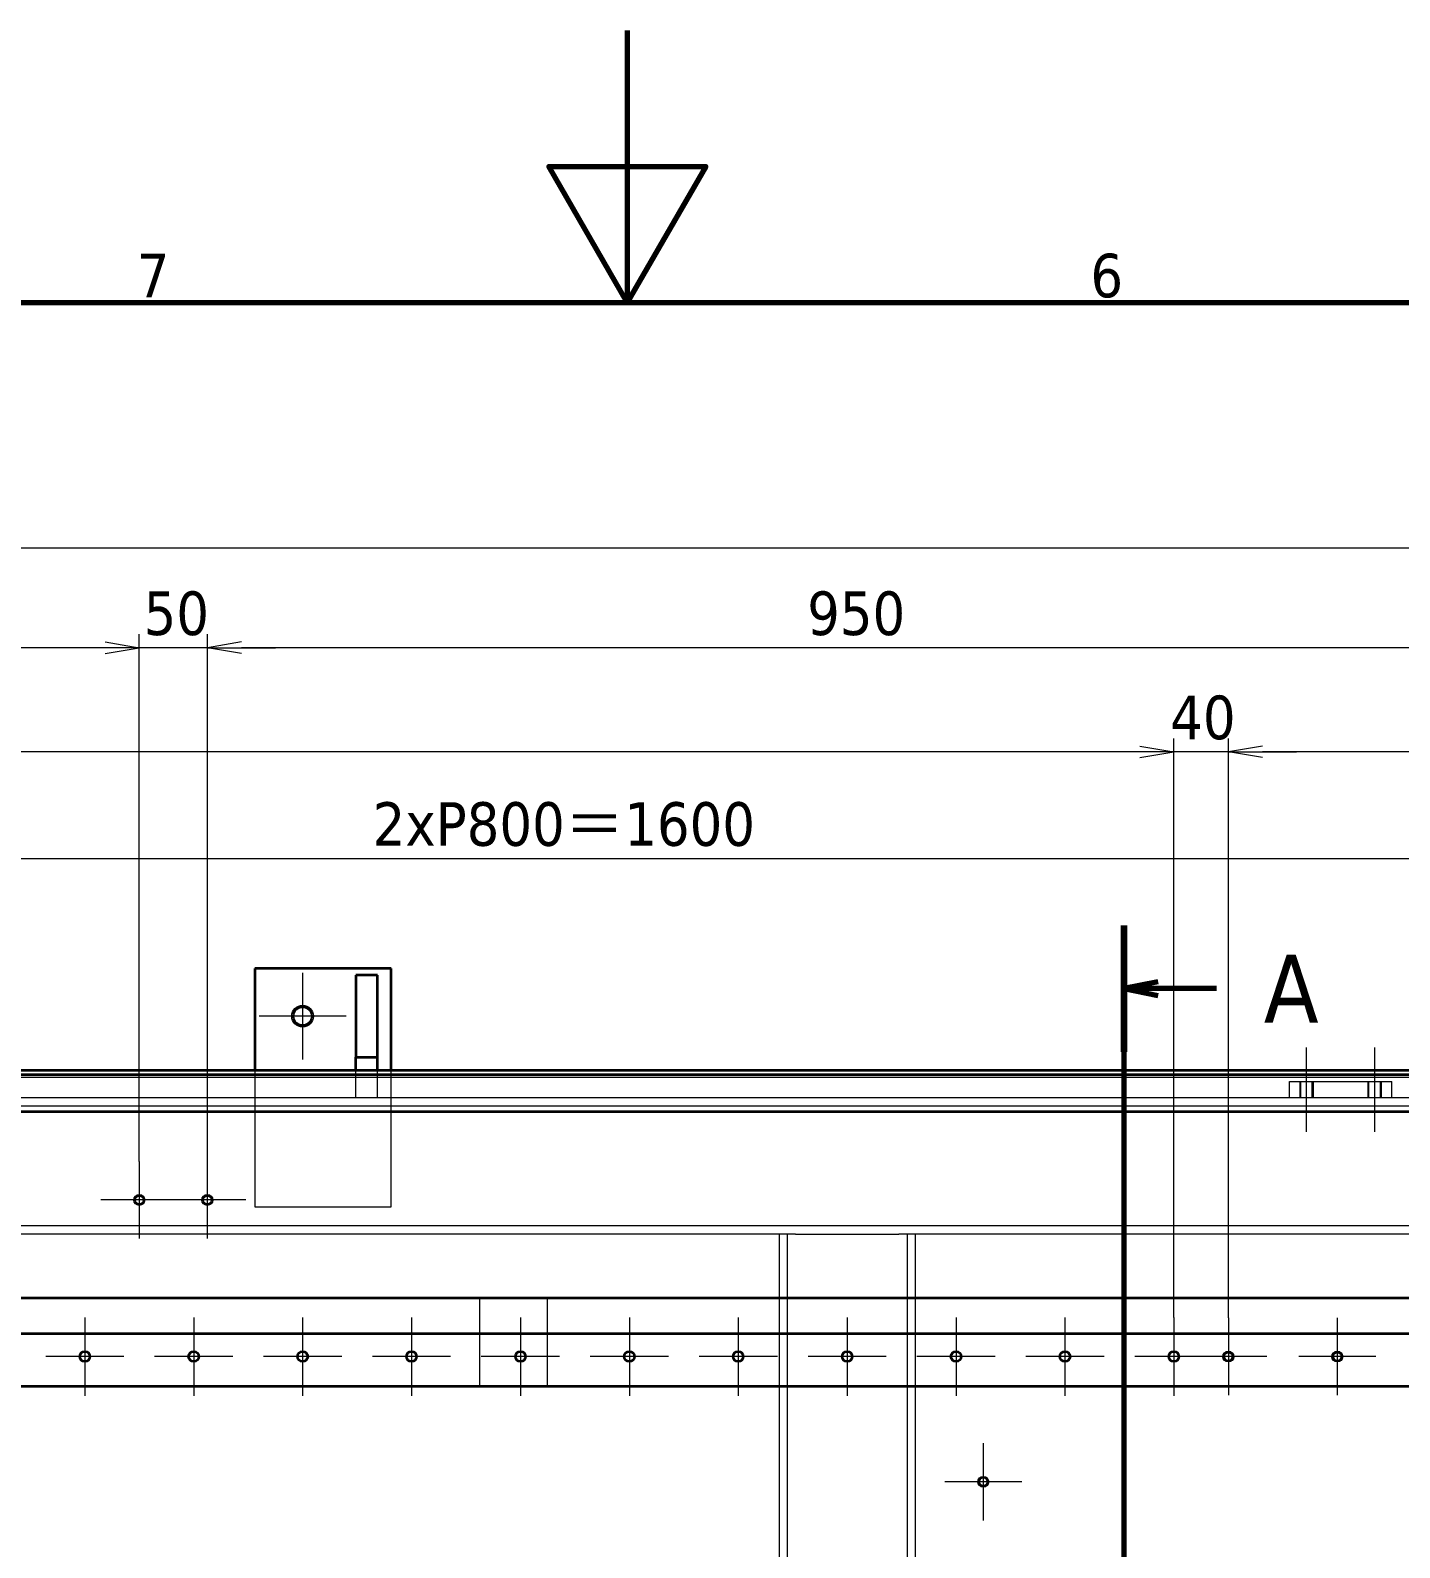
# Model space of a CAD drawing. Header units: millimetres. Extents: x -570 to 8410, y -405 to 5940.
# Drawn here: x 3766 to 4772, y 4826 to 5940 of the extents above; entities that cross this region are included whole.
import ezdxf

# ---------------------------------------------------------------- set-up
doc = ezdxf.new("R2010")
doc.units = ezdxf.units.MM
doc.header["$LTSCALE"] = 10
for name, color, linetype, lineweight in [('Border (ISO)', 7, 'Continuous', 70), ('Center Mark (ISO)', 7, 'Continuous', 5), ('Centerline (ISO)', 7, 'Continuous', 5), ('Dimension (ISO)', 7, 'Continuous', 25), ('Hidden (ISO)', 7, 'Continuous', 5), ('Section Line (ISO)', 7, 'Continuous', 70), ('Visible (ISO)', 7, 'Continuous', 35), ('Visible Narrow (ISO)', 7, 'Continuous', 5)]:
    doc.layers.add(name, color=color, linetype=linetype, lineweight=lineweight)
doc.styles.add('MX_NOTE_STANDARD', font='tahoma.ttf')
doc.styles.add('Note Text (JIS)', font='tahoma.ttf')
doc.styles.get("Standard").update_dxf_attribs({"font": 'tahoma.ttf'})
doc.dimstyles.new('Default (JIS)', dxfattribs={"dimscale": 10, "dimtxt": 3.2, "dimasz": 2.5, "dimexe": 1, "dimexo": 0, "dimgap": 0.8, "dimtad": 1, "dimrnd": 1e-08, "dimdsep": 46, "dimtxsty": 'Note Text (JIS)', "dimblk": 'OPEN', "dimcen": 0.09, "dimdle": 10, "dimclrd": 7, "dimclre": 7, "dimclrt": 256, "dimadec": 0, "dimazin": 2, "dimtfac": 0.78125, "dimtmove": 0, "dimatfit": 3, "dimldrblk": 'OPEN', "dimfxl": 1, "dimtolj": 1, "dimtzin": 0, "dimlwd": 0, "dimlwe": 0, "dimarcsym": 0})

# ---------------------------------------------------------------- blocks, each defined once
blk = doc.blocks.new('図面枠 既定の図面枠')
at = {"layer": 'Border (ISO)', "flags": 128}
for points in [[(420.5, 594), (420.5, 574), (414.73, 584), (426.27, 584), (420.5, 574)], [(20, 20), (20, 574), (821, 574), (821, 20), (20, 20)]]:
    blk.add_lwpolyline(points, dxfattribs=at)
at = {"layer": 'Border (ISO)', "char_height": 3.2, "attachment_point": 7, "style": 'MX_NOTE_STANDARD'}
for s, insert in [('7', (384.47, 574.4)), ('6', (454.52, 574.33))]:
    blk.add_mtext(s, dxfattribs=dict(at, insert=insert))
blk = doc.blocks.new('2dTransSection0')
at = {"layer": 'Section Line (ISO)', "linetype": 'Continuous'}
for p, q in [((456.96, 528.25), (456.96, 392.35)), ((459.46, 524.12), (456.96, 523.62)), ((459.46, 523.62), (456.96, 523.62)), ((456.96, 523.62), (459.46, 523.12)), ((463.78, 523.62), (459.46, 523.62))]:
    blk.add_line(p, q, dxfattribs=at)
at = {"layer": 'Section Line (ISO)', "linetype": 'Continuous', "lineweight": 140}
blk.add_line((456.96, 528.25), (456.96, 518.98), dxfattribs=at)
at = {"layer": 'Section Line (ISO)', "insert": (467.25, 521.12), "char_height": 5, "attachment_point": 7}
blk.add_mtext('A', dxfattribs=at)
blk = doc.blocks.new('_Open')
at = {"color": 0, "linetype": 'ByBlock', "lineweight": -2}
for p, q in [((-1, 0.167), (0, 0)), ((-1, -0.167), (0, 0)), ((0, 0), (-1, 0))]:
    blk.add_line(p, q, dxfattribs=at)
blk = doc.blocks.new('*D39')
at = {"layer": 'Defpoints', "color": 0, "linetype": 'Continuous', "transparency": 16777216}
for p in [(1486.5, 5559.8), (1486.5, 5009), (5446.5, 5009)]:
    blk.add_point(p, dxfattribs=at)
at = {"layer": 'Dimension (ISO)', "color": 7, "linetype": 'Continuous', "lineweight": 0, "transparency": 16777216}
for p, q in [((1486.5, 5009), (1486.5, 5569.8)), ((5446.5, 5009), (5446.5, 5569.8)), ((5421.5, 5559.8), (1511.5, 5559.8))]:
    blk.add_line(p, q, dxfattribs=at)
at = {"layer": 'Dimension (ISO)', "color": 7, "linetype": 'Continuous', "lineweight": 0, "transparency": 16777216, "xscale": 25, "yscale": 25, "zscale": 25, "rotation": 180}
blk.add_blockref('_Open', (1486.5, 5559.8), dxfattribs=at)
at = {"layer": 'Dimension (ISO)', "color": 7, "linetype": 'Continuous', "lineweight": 0, "transparency": 16777216, "xscale": 25, "yscale": 25, "zscale": 25}
blk.add_blockref('_Open', (5446.5, 5559.8), dxfattribs=at)
at = {"layer": 'Dimension (ISO)', "linetype": 'Continuous', "lineweight": 5, "transparency": 16777216, "insert": (3420.4, 5601.2), "char_height": 32, "attachment_point": 1, "style": 'Note Text (JIS)'}
blk.add_mtext('\\A1;3960', dxfattribs=at)
blk = doc.blocks.new('*D45')
at = {"layer": 'Defpoints', "color": 0, "linetype": 'Continuous', "transparency": 16777216}
for p in [(4646.5, 5410), (4646.5, 4994.3), (5366.5, 4994.3)]:
    blk.add_point(p, dxfattribs=at)
at = {"layer": 'Dimension (ISO)', "color": 7, "linetype": 'Continuous', "lineweight": 0, "transparency": 16777216}
for p, q in [((4646.5, 4994.3), (4646.5, 5420)), ((5366.5, 4994.3), (5366.5, 5420)), ((5341.5, 5410), (4671.5, 5410))]:
    blk.add_line(p, q, dxfattribs=at)
at = {"layer": 'Dimension (ISO)', "color": 7, "linetype": 'Continuous', "lineweight": 0, "transparency": 16777216, "xscale": 25, "yscale": 25, "zscale": 25, "rotation": 180}
blk.add_blockref('_Open', (4646.5, 5410), dxfattribs=at)
at = {"layer": 'Dimension (ISO)', "color": 7, "linetype": 'Continuous', "lineweight": 0, "transparency": 16777216, "xscale": 25, "yscale": 25, "zscale": 25}
blk.add_blockref('_Open', (5366.5, 5410), dxfattribs=at)
at = {"layer": 'Dimension (ISO)', "linetype": 'Continuous', "lineweight": 5, "transparency": 16777216, "insert": (4920.4, 5451.5), "char_height": 32, "attachment_point": 1, "style": 'Note Text (JIS)'}
blk.add_mtext('\\A1;\\fTahoma|b0|i0;9xP80＝720', dxfattribs=at)
blk = doc.blocks.new('*D46')
at = {"layer": 'Defpoints', "color": 0, "linetype": 'Continuous', "transparency": 16777216}
for p in [(4606.5, 5410), (4606.5, 4994.7), (4646.5, 4994.3)]:
    blk.add_point(p, dxfattribs=at)
at = {"layer": 'Dimension (ISO)', "color": 7, "linetype": 'Continuous', "lineweight": 0, "transparency": 16777216}
for p, q in [((4606.5, 4994.7), (4606.5, 5420)), ((4646.5, 4994.3), (4646.5, 5420)), ((4581.5, 5410), (4556.5, 5410)), ((4646.5, 5410), (4606.5, 5410)), ((4671.5, 5410), (4696.5, 5410))]:
    blk.add_line(p, q, dxfattribs=at)
at = {"layer": 'Dimension (ISO)', "color": 7, "linetype": 'Continuous', "lineweight": 0, "transparency": 16777216, "xscale": 25, "yscale": 25, "zscale": 25}
blk.add_blockref('_Open', (4606.5, 5410), dxfattribs=at)
at = {"layer": 'Dimension (ISO)', "color": 7, "linetype": 'Continuous', "lineweight": 0, "transparency": 16777216, "xscale": 25, "yscale": 25, "zscale": 25, "rotation": 180}
blk.add_blockref('_Open', (4646.5, 5410), dxfattribs=at)
at = {"layer": 'Dimension (ISO)', "linetype": 'Continuous', "lineweight": 5, "transparency": 16777216, "insert": (4603.8, 5451.4), "char_height": 32, "attachment_point": 1, "style": 'Note Text (JIS)'}
blk.add_mtext('\\A1;40', dxfattribs=at)
blk = doc.blocks.new('*D47')
at = {"layer": 'Defpoints', "color": 0, "linetype": 'Continuous', "transparency": 16777216}
for p in [(1806.5, 5410), (1806.5, 4994.7), (4606.5, 4994.7)]:
    blk.add_point(p, dxfattribs=at)
at = {"layer": 'Dimension (ISO)', "color": 7, "linetype": 'Continuous', "lineweight": 0, "transparency": 16777216}
for p, q in [((1806.5, 4994.7), (1806.5, 5420)), ((4606.5, 4994.7), (4606.5, 5420)), ((4581.5, 5410), (1831.5, 5410))]:
    blk.add_line(p, q, dxfattribs=at)
at = {"layer": 'Dimension (ISO)', "color": 7, "linetype": 'Continuous', "lineweight": 0, "transparency": 16777216, "xscale": 25, "yscale": 25, "zscale": 25, "rotation": 180}
blk.add_blockref('_Open', (1806.5, 5410), dxfattribs=at)
at = {"layer": 'Dimension (ISO)', "color": 7, "linetype": 'Continuous', "lineweight": 0, "transparency": 16777216, "xscale": 25, "yscale": 25, "zscale": 25}
blk.add_blockref('_Open', (4606.5, 5410), dxfattribs=at)
at = {"layer": 'Dimension (ISO)', "linetype": 'Continuous', "lineweight": 5, "transparency": 16777216, "insert": (3068, 5451.5), "char_height": 32, "attachment_point": 1, "style": 'Note Text (JIS)'}
blk.add_mtext('\\A1;\\fTahoma|b0|i0;35xP80\\fYu Gothic|b0|i0;＝\\fTahoma|b0|i0;2800', dxfattribs=at)
blk = doc.blocks.new('*D48')
at = {"layer": 'Defpoints', "color": 0, "linetype": 'Continuous', "transparency": 16777216}
for p in [(3896.5, 5486.6), (3896.5, 5109.3), (4846.5, 5109.3)]:
    blk.add_point(p, dxfattribs=at)
at = {"layer": 'Dimension (ISO)', "color": 7, "linetype": 'Continuous', "lineweight": 0, "transparency": 16777216}
for p, q in [((3896.5, 5109.3), (3896.5, 5496.6)), ((4846.5, 5109.3), (4846.5, 5496.6)), ((4821.5, 5486.6), (3921.5, 5486.6))]:
    blk.add_line(p, q, dxfattribs=at)
at = {"layer": 'Dimension (ISO)', "color": 7, "linetype": 'Continuous', "lineweight": 0, "transparency": 16777216, "xscale": 25, "yscale": 25, "zscale": 25, "rotation": 180}
blk.add_blockref('_Open', (3896.5, 5486.6), dxfattribs=at)
at = {"layer": 'Dimension (ISO)', "color": 7, "linetype": 'Continuous', "lineweight": 0, "transparency": 16777216, "xscale": 25, "yscale": 25, "zscale": 25}
blk.add_blockref('_Open', (4846.5, 5486.6), dxfattribs=at)
at = {"layer": 'Dimension (ISO)', "linetype": 'Continuous', "lineweight": 5, "transparency": 16777216, "insert": (4337.1, 5527.9), "char_height": 32, "attachment_point": 1, "style": 'Note Text (JIS)'}
blk.add_mtext('\\A1;950', dxfattribs=at)
blk = doc.blocks.new('*D49')
at = {"layer": 'Defpoints', "color": 0, "linetype": 'Continuous', "transparency": 16777216}
for p in [(3846.5, 5486.6), (3846.5, 5109.3), (3896.5, 5109.3)]:
    blk.add_point(p, dxfattribs=at)
at = {"layer": 'Dimension (ISO)', "color": 7, "linetype": 'Continuous', "lineweight": 0, "transparency": 16777216}
for p, q in [((3846.5, 5109.3), (3846.5, 5496.6)), ((3896.5, 5109.3), (3896.5, 5496.6)), ((3821.5, 5486.6), (3796.5, 5486.6)), ((3896.5, 5486.6), (3846.5, 5486.6)), ((3921.5, 5486.6), (3946.5, 5486.6))]:
    blk.add_line(p, q, dxfattribs=at)
at = {"layer": 'Dimension (ISO)', "color": 7, "linetype": 'Continuous', "lineweight": 0, "transparency": 16777216, "xscale": 25, "yscale": 25, "zscale": 25}
blk.add_blockref('_Open', (3846.5, 5486.6), dxfattribs=at)
at = {"layer": 'Dimension (ISO)', "color": 7, "linetype": 'Continuous', "lineweight": 0, "transparency": 16777216, "xscale": 25, "yscale": 25, "zscale": 25, "rotation": 180}
blk.add_blockref('_Open', (3896.5, 5486.6), dxfattribs=at)
at = {"layer": 'Dimension (ISO)', "linetype": 'Continuous', "lineweight": 5, "transparency": 16777216, "insert": (3849.7, 5527.9), "char_height": 32, "attachment_point": 1, "style": 'Note Text (JIS)'}
blk.add_mtext('\\A1;50', dxfattribs=at)
blk = doc.blocks.new('*D50')
at = {"layer": 'Defpoints', "color": 0, "linetype": 'Continuous', "transparency": 16777216}
for p in [(2896.5, 5486.6), (2896.5, 5109.3), (3846.5, 5109.3)]:
    blk.add_point(p, dxfattribs=at)
at = {"layer": 'Dimension (ISO)', "color": 7, "linetype": 'Continuous', "lineweight": 0, "transparency": 16777216}
for p, q in [((2896.5, 5109.3), (2896.5, 5496.6)), ((3846.5, 5109.3), (3846.5, 5496.6)), ((3821.5, 5486.6), (2921.5, 5486.6))]:
    blk.add_line(p, q, dxfattribs=at)
at = {"layer": 'Dimension (ISO)', "color": 7, "linetype": 'Continuous', "lineweight": 0, "transparency": 16777216, "xscale": 25, "yscale": 25, "zscale": 25, "rotation": 180}
blk.add_blockref('_Open', (2896.5, 5486.6), dxfattribs=at)
at = {"layer": 'Dimension (ISO)', "color": 7, "linetype": 'Continuous', "lineweight": 0, "transparency": 16777216, "xscale": 25, "yscale": 25, "zscale": 25}
blk.add_blockref('_Open', (3846.5, 5486.6), dxfattribs=at)
at = {"layer": 'Dimension (ISO)', "linetype": 'Continuous', "lineweight": 5, "transparency": 16777216, "insert": (3337.1, 5527.9), "char_height": 32, "attachment_point": 1, "style": 'Note Text (JIS)'}
blk.add_mtext('\\A1;950', dxfattribs=at)
blk = doc.blocks.new('*D197')
at = {"layer": 'Defpoints', "color": 0, "linetype": 'Continuous', "transparency": 16777216}
for p in [(3666.5, 5331.6), (5266.5, 5156), (3666.5, 4902.3)]:
    blk.add_point(p, dxfattribs=at)
at = {"layer": 'Dimension (ISO)', "color": 7, "linetype": 'Continuous', "lineweight": 0, "transparency": 16777216}
for p, q in [((3666.5, 4902.3), (3666.5, 5341.6)), ((5266.5, 5156), (5266.5, 5341.6)), ((5241.5, 5331.6), (3691.5, 5331.6))]:
    blk.add_line(p, q, dxfattribs=at)
at = {"layer": 'Dimension (ISO)', "color": 7, "linetype": 'Continuous', "lineweight": 0, "transparency": 16777216, "xscale": 25, "yscale": 25, "zscale": 25, "rotation": 180}
blk.add_blockref('_Open', (3666.5, 5331.6), dxfattribs=at)
at = {"layer": 'Dimension (ISO)', "color": 7, "linetype": 'Continuous', "lineweight": 0, "transparency": 16777216, "xscale": 25, "yscale": 25, "zscale": 25}
blk.add_blockref('_Open', (5266.5, 5331.6), dxfattribs=at)
at = {"layer": 'Dimension (ISO)', "linetype": 'Continuous', "lineweight": 5, "transparency": 16777216, "insert": (4017.9, 5373.1), "char_height": 32, "attachment_point": 1, "style": 'Note Text (JIS)'}
blk.add_mtext('\\A1;\\fTahoma|b0|i0;2xP800\\fYu Gothic|b0|i0;＝\\fTahoma|b0|i0;1600', dxfattribs=at)

msp = doc.modelspace()

# ---------------------------------------------------------------- linework, layer by layer
at = {"layer": 'Center Mark (ISO)', "linetype": 'Continuous'}
for p, q in [((3966.481, 5247.88), (3966.481, 5184.045)), ((3998.398, 5215.963), (3934.563, 5215.963)), ((3846.481, 5109.286), (3846.481, 5052.639)), ((3896.481, 5109.286), (3896.481, 5052.639)), ((3874.804, 5080.963), (3818.157, 5080.963)), ((3924.804, 5080.963), (3868.157, 5080.963)), ((3806.481, 4994.692), (3806.481, 4937.233)), ((3886.481, 4994.692), (3886.481, 4937.233)), ((3966.481, 4994.692), (3966.481, 4937.233)), ((4046.481, 4994.692), (4046.481, 4937.233)), ((4126.481, 4994.692), (4126.481, 4937.233)), ((4206.481, 4994.692), (4206.481, 4937.233)), ((4286.481, 4994.692), (4286.481, 4937.233)), ((4366.481, 4994.692), (4366.481, 4937.233)), ((4446.481, 4994.692), (4446.481, 4937.233)), ((4526.481, 4994.692), (4526.481, 4937.233)), ((4606.481, 4994.692), (4606.481, 4937.233)), ((4646.481, 4994.286), (4646.481, 4937.639)), ((4726.481, 4994.286), (4726.481, 4937.639)), ((3835.21, 4965.963), (3777.752, 4965.963)), ((3915.21, 4965.963), (3857.752, 4965.963)), ((3995.21, 4965.963), (3937.752, 4965.963)), ((4075.21, 4965.963), (4017.752, 4965.963)), ((4155.21, 4965.963), (4097.752, 4965.963)), ((4235.21, 4965.963), (4177.752, 4965.963)), ((4315.21, 4965.963), (4257.752, 4965.963)), ((4395.21, 4965.963), (4337.752, 4965.963)), ((4475.21, 4965.963), (4417.752, 4965.963)), ((4555.21, 4965.963), (4497.752, 4965.963)), ((4635.21, 4965.963), (4577.752, 4965.963)), ((4674.804, 4965.963), (4618.157, 4965.963)), ((4754.804, 4965.963), (4698.157, 4965.963)), ((4466.481, 4902.286), (4466.481, 4845.639)), ((4494.804, 4873.963), (4438.157, 4873.963))]:
    msp.add_line(p, q, dxfattribs=at)
at = {"layer": 'Centerline (ISO)', "linetype": 'Continuous'}
for p, q in [((4703.981, 5130.963), (4703.981, 5192.963)), ((4753.981, 5130.963), (4753.981, 5192.963))]:
    msp.add_line(p, q, dxfattribs=at)
at = {"layer": 'Hidden (ISO)'}
for p, q in [((5461.481, 5170.963), (1471.481, 5170.963)), ((3931.481, 5175.963), (3931.481, 5075.963)), ((4005.481, 5155.963), (4005.481, 5175.963)), ((4021.481, 5155.963), (4021.481, 5175.963)), ((4031.481, 5075.963), (4031.481, 5175.963)), ((4691.481, 5167.963), (4766.481, 5167.963)), ((4691.481, 5155.963), (4691.481, 5167.963)), ((4698.981, 5167.963), (4698.981, 5155.963)), ((4699.793, 5155.963), (4699.793, 5167.963)), ((4708.169, 5155.963), (4708.169, 5167.963)), ((4708.981, 5155.963), (4708.981, 5167.963)), ((4748.981, 5167.963), (4748.981, 5155.963)), ((4749.793, 5155.963), (4749.793, 5167.963)), ((4758.169, 5155.963), (4758.169, 5167.963)), ((4758.981, 5155.963), (4758.981, 5167.963)), ((4766.481, 5155.963), (4766.481, 5167.963)), ((5260.481, 5149.963), (1672.481, 5149.963)), ((4005.481, 5155.963), (2927.481, 5155.963)), ((4021.481, 5155.963), (4005.481, 5155.963)), ((5073.481, 5155.963), (4021.481, 5155.963)), ((3931.481, 5075.963), (4031.481, 5075.963)), ((5172.481, 5061.963), (1760.481, 5061.963)), ((4316.481, 5055.963), (3516.481, 5055.963)), ((4316.481, 5055.963), (4316.481, 4660.963)), ((4328.481, 5055.963), (4316.481, 5055.963)), ((4322.481, 5055.963), (4322.481, 4660.963)), ((4328.481, 5055.963), (4404.481, 5055.963)), ((4416.481, 5055.963), (4404.481, 5055.963)), ((4410.481, 5055.963), (4410.481, 4660.963)), ((5166.481, 5055.963), (4416.481, 5055.963)), ((4416.481, 5055.963), (4416.481, 4660.963)), ((4096.481, 5008.963), (4096.481, 4943.963)), ((4146.481, 4943.963), (4146.481, 5008.963))]:
    msp.add_line(p, q, dxfattribs=at)
at = {"layer": 'Visible (ISO)'}
for p, q in [((4031.481, 5250.963), (3931.481, 5250.963)), ((3931.481, 5250.963), (3931.481, 5175.963)), ((4031.481, 5175.963), (4031.481, 5250.963)), ((4005.481, 5245.963), (4005.481, 5185.963)), ((4021.481, 5245.963), (4005.481, 5245.963)), ((4021.481, 5185.963), (4021.481, 5245.963)), ((4005.481, 5185.963), (4021.481, 5185.963)), ((4005.481, 5175.963), (4005.481, 5185.963)), ((4021.481, 5175.963), (4021.481, 5185.963)), ((5461.481, 5172.763), (1471.481, 5172.763)), ((5407.122, 5175.963), (1525.84, 5175.963)), ((1471.481, 5145.963), (5461.481, 5145.963)), ((5446.481, 5008.963), (1486.481, 5008.963)), ((1486.481, 4982.963), (5446.481, 4982.963)), ((5446.481, 4943.963), (1486.481, 4943.963))]:
    msp.add_line(p, q, dxfattribs=at)
for centre, radius in [((3966.481, 5215.963), 6.918), ((3846.481, 5080.963), 3.324), ((3896.481, 5080.963), 3.324), ((3806.481, 4965.963), 3.729), ((3886.481, 4965.963), 3.729), ((3966.481, 4965.963), 3.729), ((4046.481, 4965.963), 3.729), ((4126.481, 4965.963), 3.729), ((4206.481, 4965.963), 3.729), ((4286.481, 4965.963), 3.729), ((4366.481, 4965.963), 3.729), ((4446.481, 4965.963), 3.729), ((4526.481, 4965.963), 3.729), ((4606.481, 4965.963), 3.729), ((4646.481, 4965.963), 3.324), ((4726.481, 4965.963), 3.324), ((4466.481, 4873.963), 3.324)]:
    msp.add_circle(centre, radius, dxfattribs=at)
at = {"layer": 'Visible Narrow (ISO)'}
for centre, radius in [((3966.481, 5215.963), 8), ((3846.481, 5080.963), 4), ((3896.481, 5080.963), 4), ((3806.481, 4965.963), 4), ((3886.481, 4965.963), 4), ((3966.481, 4965.963), 4), ((4046.481, 4965.963), 4), ((4126.481, 4965.963), 4), ((4206.481, 4965.963), 4), ((4286.481, 4965.963), 4), ((4366.481, 4965.963), 4), ((4446.481, 4965.963), 4), ((4526.481, 4965.963), 4), ((4606.481, 4965.963), 4), ((4646.481, 4965.963), 4), ((4726.481, 4965.963), 4), ((4466.481, 4873.963), 4)]:
    msp.add_circle(centre, radius, dxfattribs=at)

# ---------------------------------------------------------------- block references
at = {"xscale": 10, "yscale": 10, "zscale": 10}
msp.add_blockref('図面枠 既定の図面枠', (0, 0), dxfattribs=at)
at = {"layer": 'Section Line (ISO)', "xscale": 10, "yscale": 10, "zscale": 10}
msp.add_blockref('2dTransSection0', (0, 0), dxfattribs=at)

# ---------------------------------------------------------------- dimensions: what is measured, and where the dimension line sits
at = {"layer": 'Dimension (ISO)', "color": 7, "linetype": 'Continuous', "lineweight": 5}
for base, p1, p2, override, picture, middle in [((1486.481, 5559.821), (5446.481, 5008.963), (1486.481, 5008.963), {"dimgap": 0.8, "dimdec": 2, "dimtol": 0, "dimlim": 0, "dimtp": 0, "dimtm": 0, "dimtdec": 2, "dimtofl": 0, "dimatfit": 1}, '*D39', (3466.481, 5559.821)), ((2896.481, 5486.623), (3846.481, 5109.286), (2896.481, 5109.286), {"dimgap": 0.8, "dimdec": 2, "dimtol": 0, "dimlim": 0, "dimtp": 0, "dimtm": 0, "dimtdec": 2, "dimtofl": 0, "dimatfit": 1}, '*D50', (3371.481, 5486.623)), ((3846.481, 5486.623), (3896.481, 5109.286), (3846.481, 5109.286), {"dimgap": 0.8, "dimdec": 2, "dimtol": 0, "dimlim": 0, "dimtp": 0, "dimtm": 0, "dimtdec": 2, "dimtofl": 1, "dimatfit": 1}, '*D49', (3871.481, 5486.623)), ((3896.481, 5486.623), (4846.481, 5109.286), (3896.481, 5109.286), {"dimgap": 0.8, "dimdec": 2, "dimtol": 0, "dimlim": 0, "dimtp": 0, "dimtm": 0, "dimtdec": 2, "dimtofl": 0, "dimatfit": 1}, '*D48', (4371.481, 5486.623)), ((4606.481, 5410.043), (4646.481, 4994.286), (4606.481, 4994.692), {"dimgap": 0.8, "dimdec": 2, "dimtol": 0, "dimlim": 0, "dimtp": 0, "dimtm": 0, "dimtdec": 2, "dimtofl": 1, "dimatfit": 1}, '*D46', (4626.481, 5410.043))]:
    dim = msp.add_linear_dim(base=base, p1=p1, p2=p2, angle=180, dimstyle='Default (JIS)', override=override, dxfattribs=at)
    dim.commit()
    dim.dimension.update_dxf_attribs({"geometry": picture, "text_midpoint": middle, "dimtype": 160})
for base, p1, p2, text, picture, middle in [((1806.481, 5410.043), (4606.481, 4994.692), (1806.481, 4994.692), '\\fTahoma|b0|i0;35xP80\\fYu Gothic|b0|i0;＝\\fTahoma|b0|i0;<>', '*D47', (3206.481, 5410.043)), ((4646.481, 5410.043), (5366.481, 4994.286), (4646.481, 4994.286), '\\fTahoma|b0|i0;9xP80＝<>', '*D45', (5037.203, 5410.043)), ((3666.481, 5331.616), (5266.481, 5155.963), (3666.481, 4902.286), '\\fTahoma|b0|i0;2xP800\\fYu Gothic|b0|i0;＝\\fTahoma|b0|i0;<>', '*D197', (4156.24, 5331.616))]:
    dim = msp.add_linear_dim(base=base, p1=p1, p2=p2, angle=180, text=text, dimstyle='Default (JIS)', override={"dimgap": 0.8, "dimdec": 2, "dimtol": 0, "dimlim": 0, "dimtp": 0, "dimtm": 0, "dimtdec": 2, "dimtofl": 0, "dimatfit": 1}, dxfattribs=at)
    dim.commit()
    dim.dimension.update_dxf_attribs({"geometry": picture, "text_midpoint": middle, "dimtype": 160})

doc.saveas('drawing.dxf')
